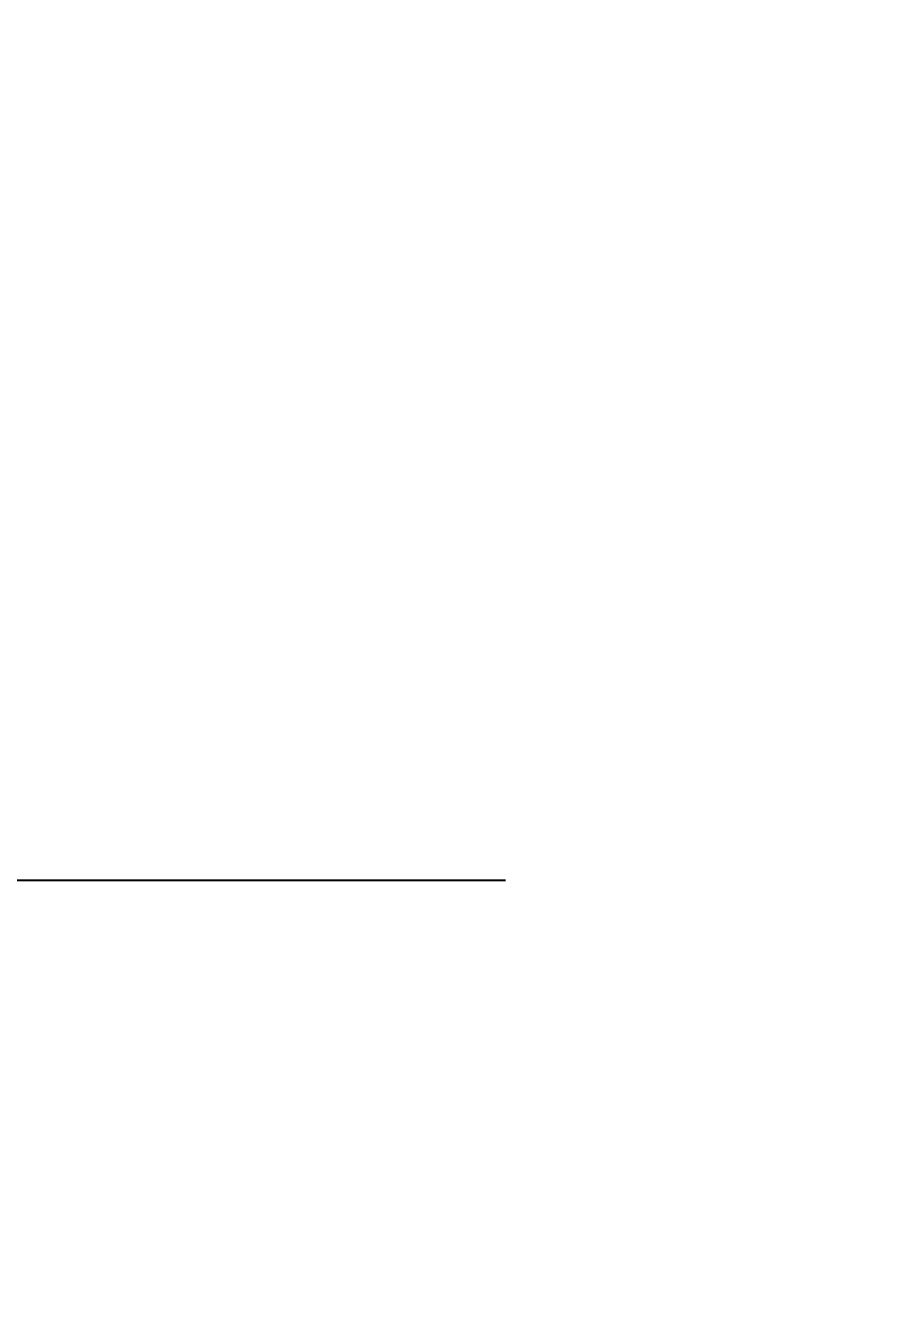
# Model space of a CAD drawing. Extents: x 11992 to 29481, y -6727 to 6811.
# Drawn here: x 24981.0243 to 24981.125, y 1494.1075 to 1494.2567 of the extents above; entities that cross this region are included whole.
import ezdxf

# ---------------------------------------------------------------- set-up
doc = ezdxf.new("R2010")
doc.units = 0
doc.header["$MEASUREMENT"] = 0
doc.layers.get('0').update_dxf_attribs({"color": 8, "linetype": 'CONTINUOUS'})
doc.layers.get('Defpoints').update_dxf_attribs({"color": 8, "linetype": 'CONTINUOUS'})
doc.layers.add('zoylight 4标注', color=9, linetype='CONTINUOUS')
doc.styles.add('CCD-DIM', font='archs.shx', dxfattribs={"width": 0.8})
doc.dimstyles.new('zoylight_DIM_40', dxfattribs={"dimscale": 40, "dimtxt": 1.9, "dimasz": 0.4, "dimexe": 0.5, "dimexo": 0.5, "dimgap": 0.5, "dimtad": 1, "dimdec": 0, "dimrnd": 5, "dimzin": 12, "dimdsep": 46, "dimtxsty": 'CCD-DIM', "dimblk": 'CCD_Dimension_Tick', "dimcen": 0.125, "dimclrd": 44, "dimclre": 44, "dimclrt": 50, "dimadec": 0, "dimazin": 0, "dimtfac": 1, "dimtdec": 0, "dimtmove": 2, "dimatfit": 3, "dimldrblk": 'CCD_Leader_Dot', "dimfxl": 0, "dimtvp": 1, "dimtolj": 1, "dimtzin": 0, "dimarcsym": 0})

# ---------------------------------------------------------------- blocks, each defined once
blk = doc.blocks.new('CCD_Dimension_Tick')
at = {"color": 0, "linetype": 'ByBlock'}
for p, q in [((-1.0905783, 0), (0, 0)), ((0, 0), (1.0905783, 0))]:
    blk.add_line(p, q, dxfattribs=at)
at = {"color": 0, "linetype": 'Continuous', "const_width": 0.6075}
blk.add_lwpolyline([(-0.6103908, -0.6103908), (0.6103908, 0.6103908)], dxfattribs=at)
blk = doc.blocks.new('*D45')
at = {"layer": 'Defpoints', "color": 0, "linetype": 'Continuous'}
for p in [(25047.85664, 1826.35561), (24962.25413, 1126.35561), (25047.85664, 1126.35561)]:
    blk.add_point(p, dxfattribs=at)
at = {"layer": 'zoylight 4标注', "color": 44, "lineweight": -2}
for p, q in [((25027.85664, 1826.35561), (24942.25413, 1826.35561)), ((24962.25413, 1810.35561), (24962.25413, 1142.35561))]:
    blk.add_line(p, q, dxfattribs=at)
at = {"layer": 'zoylight 4标注', "color": 44, "linetype": 'Continuous', "lineweight": -2}
blk.add_line((25027.85664, 1126.35561), (24942.25413, 1126.35561), dxfattribs=at)
at = {"layer": 'zoylight 4标注', "color": 44, "linetype": 'Continuous', "lineweight": -2, "xscale": 16, "yscale": 16, "zscale": 16}
for p, rotation in [((24962.25413, 1826.35561), 90), ((24962.25413, 1126.35561), 270)]:
    blk.add_blockref('CCD_Dimension_Tick', p, dxfattribs=dict(at, rotation=rotation))
at = {"layer": 'zoylight 4标注', "color": 50, "linetype": 'Continuous', "insert": (24904.25413, 1476.35561), "char_height": 76, "attachment_point": 5, "rotation": 90, "style": 'CCD-DIM'}
blk.add_mtext('\\A1;700', dxfattribs=at)
blk = doc.blocks.new('CCD_Leader_Dot')
at = {"color": 0, "linetype": 'ByBlock'}
blk.add_line((-5, 0), (-10, 0), dxfattribs=at)
at = {"color": 0, "linetype": 'ByBlock', "const_width": 5}
blk.add_lwpolyline([(-2.5, 0, 1), (2.5, 0, 1)], format="xyb", close=True, dxfattribs=at)

msp = doc.modelspace()

# ---------------------------------------------------------------- linework, layer by layer
for p, q in [((24981.01401, 1494.15611, -2048.4051), (24981.04357, 1494.15611, -2047.85918)), ((24981.02402, 1494.15611, -2025.21214), (24981.0245, 1494.15611, -2025.291)), ((24981.0245, 1494.15611, -2025.291), (24981.0245, 1494.15611, -2025.37057)), ((24981.0245, 1494.15611, -2025.37057), (24981.02498, 1494.15611, -2025.45092)), ((24981.02498, 1494.15611, -2025.45092), (24981.02545, 1494.15611, -2025.53204)), ((24981.02545, 1494.15611, -2025.53204), (24981.02545, 1494.15611, -2025.614)), ((24981.02545, 1494.15611, -2025.614), (24981.02593, 1494.15611, -2025.69667)), ((24981.02593, 1494.15611, -2025.69667), (24981.02593, 1494.15611, -2025.78018)), ((24981.02593, 1494.15611, -2025.78018), (24981.02593, 1494.15611, -2025.86452)), ((24981.02593, 1494.15611, -2025.86452), (24981.02641, 1494.15611, -2025.96406)), ((24981.02641, 1494.15611, -2025.96406), (24981.02688, 1494.15611, -2026.06074)), ((24981.02688, 1494.15611, -2026.06074), (24981.02688, 1494.15611, -2026.15449)), ((24981.02688, 1494.15611, -2026.15449), (24981.02736, 1494.15611, -2026.24527)), ((24981.02736, 1494.15611, -2026.24527), (24981.02736, 1494.15611, -2026.33307)), ((24981.02736, 1494.15611, -2026.33307), (24981.02784, 1494.15611, -2026.41777)), ((24981.02784, 1494.15611, -2026.41777), (24981.02831, 1494.15611, -2026.49943)), ((24981.02831, 1494.15611, -2026.49943), (24981.02831, 1494.15611, -2026.57793)), ((24981.02831, 1494.15611, -2026.57793), (24981.02879, 1494.15611, -2026.65321)), ((24981.02879, 1494.15611, -2026.65321), (24981.02879, 1494.15611, -2026.72533)), ((24981.02879, 1494.15611, -2026.72533), (24981.02927, 1494.15611, -2026.79417)), ((24981.02927, 1494.15611, -2026.79417), (24981.02974, 1494.15611, -2026.85986)), ((24981.02974, 1494.15611, -2026.85986), (24981.03022, 1494.15611, -2027.14345)), ((24981.03022, 1494.15611, -2027.14345), (24981.03118, 1494.15611, -2027.42419)), ((24981.03118, 1494.15611, -2027.42419), (24981.03165, 1494.15611, -2027.70213)), ((24981.03165, 1494.15611, -2027.70213), (24981.03261, 1494.15611, -2027.97744)), ((24981.03261, 1494.15611, -2027.97744), (24981.03356, 1494.15611, -2028.25013)), ((24981.03356, 1494.15611, -2028.25013), (24981.03451, 1494.15611, -2028.52032)), ((24981.03451, 1494.15611, -2028.52032), (24981.03547, 1494.15611, -2028.78819)), ((24981.03547, 1494.15611, -2028.78819), (24981.03642, 1494.15611, -2029.05378)), ((24981.03642, 1494.15611, -2029.05378), (24981.03737, 1494.15611, -2029.31724)), ((24981.03737, 1494.15611, -2029.31724), (24981.03833, 1494.15611, -2029.5786)), ((24981.03833, 1494.15611, -2029.5786), (24981.0388, 1494.15611, -2029.83806)), ((24981.0388, 1494.15611, -2029.83806), (24981.03976, 1494.15611, -2030.09561)), ((24981.03976, 1494.15611, -2030.09561), (24981.04071, 1494.15611, -2030.33993)), ((24981.04071, 1494.15611, -2030.33993), (24981.04167, 1494.15611, -2030.58056)), ((24981.04167, 1494.15611, -2030.58056), (24981.04262, 1494.15611, -2030.81749)), ((24981.04262, 1494.15611, -2030.81749), (24981.04357, 1494.15611, -2031.05084)), ((24981.04357, 1494.15611, -2031.05084), (24981.04453, 1494.15611, -2031.28073)), ((24981.04357, 1494.15611, -2047.85918), (24981.06503, 1494.15611, -2047.31255)), ((24981.04453, 1494.15611, -2031.28073), (24981.04548, 1494.15611, -2031.50711)), ((24981.04548, 1494.15611, -2031.50711), (24981.04643, 1494.15611, -2031.73015)), ((24981.04643, 1494.15611, -2031.73015), (24981.04739, 1494.15611, -2031.9498)), ((24981.04739, 1494.15611, -2031.9498), (24981.04834, 1494.15611, -2032.16622)), ((24981.04834, 1494.15611, -2032.16622), (24981.0493, 1494.15611, -2032.37937)), ((24981.0493, 1494.15611, -2032.37937), (24981.05025, 1494.15611, -2032.58942)), ((24981.05025, 1494.15611, -2032.58942), (24981.0512, 1494.15611, -2032.7963)), ((24981.0512, 1494.15611, -2032.7963), (24981.05216, 1494.15611, -2032.99789)), ((24981.05216, 1494.15611, -2032.99789), (24981.05311, 1494.15611, -2033.19583)), ((24981.05311, 1494.15611, -2033.19583), (24981.05406, 1494.15611, -2033.3902)), ((24981.05406, 1494.15611, -2033.3902), (24981.05454, 1494.15611, -2033.581)), ((24981.05454, 1494.15611, -2033.581), (24981.05549, 1494.15611, -2033.76828)), ((24981.05549, 1494.15611, -2033.76828), (24981.05597, 1494.15611, -2033.95198)), ((24981.05597, 1494.15611, -2033.95198), (24981.05692, 1494.15611, -2034.13222)), ((24981.05692, 1494.15611, -2034.13222), (24981.05788, 1494.15611, -2034.30901)), ((24981.05788, 1494.15611, -2034.30901), (24981.05835, 1494.15611, -2034.48234)), ((24981.05835, 1494.15611, -2034.48234), (24981.05931, 1494.15611, -2034.65227)), ((24981.05931, 1494.15611, -2034.65227), (24981.06026, 1494.15611, -2034.81887)), ((24981.06026, 1494.15611, -2034.81887), (24981.06122, 1494.15611, -2034.98207)), ((24981.06122, 1494.15611, -2034.98207), (24981.06169, 1494.15611, -2035.14157)), ((24981.06169, 1494.15611, -2035.14157), (24981.06217, 1494.15611, -2035.29749)), ((24981.06217, 1494.15611, -2035.29749), (24981.06265, 1494.15611, -2035.4499)), ((24981.06265, 1494.15611, -2035.4499), (24981.0636, 1494.15611, -2035.5988)), ((24981.0636, 1494.15611, -2035.5988), (24981.06408, 1494.15611, -2035.74411)), ((24981.06408, 1494.15611, -2035.74411), (24981.06503, 1494.15611, -2035.88597)), ((24981.06503, 1494.15611, -2035.88597), (24981.06551, 1494.15611, -2036.02437)), ((24981.06503, 1494.15611, -2047.31255), (24981.07838, 1494.15611, -2046.76514)), ((24981.06551, 1494.15611, -2036.02437), (24981.06646, 1494.15611, -2036.1592)), ((24981.06646, 1494.15611, -2036.1592), (24981.06694, 1494.15611, -2036.29057)), ((24981.06694, 1494.15611, -2036.29057), (24981.06741, 1494.15611, -2036.41848)), ((24981.06741, 1494.15611, -2036.41848), (24981.06837, 1494.15611, -2036.54293)), ((24981.06837, 1494.15611, -2036.54293), (24981.06885, 1494.15611, -2036.66393)), ((24981.06885, 1494.15611, -2036.66393), (24981.06932, 1494.15611, -2036.78159)), ((24981.06932, 1494.15611, -2036.78159), (24981.0698, 1494.15611, -2036.89579)), ((24981.0698, 1494.15611, -2036.89579), (24981.07028, 1494.15611, -2037.00666)), ((24981.07028, 1494.15611, -2037.00666), (24981.07075, 1494.15611, -2037.11401)), ((24981.07075, 1494.15611, -2037.11401), (24981.07123, 1494.15611, -2037.21802)), ((24981.07123, 1494.15611, -2037.21802), (24981.07171, 1494.15611, -2037.31857)), ((24981.07171, 1494.15611, -2037.31857), (24981.07218, 1494.15611, -2037.41573)), ((24981.07218, 1494.15611, -2037.41573), (24981.07266, 1494.15611, -2037.50948)), ((24981.07266, 1494.15611, -2037.50948), (24981.07314, 1494.15611, -2037.59984)), ((24981.07314, 1494.15611, -2037.59984), (24981.07361, 1494.15611, -2037.68681)), ((24981.07361, 1494.15611, -2037.68681), (24981.07409, 1494.15611, -2037.77043)), ((24981.07409, 1494.15611, -2037.77043), (24981.07457, 1494.15611, -2037.85066)), ((24981.07457, 1494.15611, -2037.85066), (24981.07457, 1494.15611, -2037.86324)), ((24981.07457, 1494.15611, -2037.86324), (24981.07457, 1494.15611, -2037.87581)), ((24981.07457, 1494.15611, -2037.87581), (24981.07457, 1494.15611, -2037.88839)), ((24981.07457, 1494.15611, -2037.88839), (24981.07457, 1494.15611, -2037.90091)), ((24981.07457, 1494.15611, -2037.90091), (24981.07457, 1494.15611, -2037.91342)), ((24981.07457, 1494.15611, -2037.91342), (24981.07457, 1494.15611, -2037.926)), ((24981.07457, 1494.15611, -2037.926), (24981.07457, 1494.15611, -2037.93852)), ((24981.07457, 1494.15611, -2037.93852), (24981.07457, 1494.15611, -2037.95109)), ((24981.07457, 1494.15611, -2037.95109), (24981.07457, 1494.15611, -2037.96361)), ((24981.07457, 1494.15611, -2037.96361), (24981.07457, 1494.15611, -2037.97619)), ((24981.07457, 1494.15611, -2037.97619), (24981.07457, 1494.15611, -2037.98876)), ((24981.07457, 1494.15611, -2037.98876), (24981.07457, 1494.15611, -2038.00128)), ((24981.07457, 1494.15611, -2038.00128), (24981.07457, 1494.15611, -2038.01273)), ((24981.07457, 1494.15611, -2038.01273), (24981.07457, 1494.15611, -2038.02411)), ((24981.07457, 1494.15611, -2038.02411), (24981.07457, 1494.15611, -2038.03555)), ((24981.07457, 1494.15611, -2038.03555), (24981.07457, 1494.15611, -2038.04694)), ((24981.07457, 1494.15611, -2038.04694), (24981.07457, 1494.15611, -2038.05838)), ((24981.07457, 1494.15611, -2038.05838), (24981.07457, 1494.15611, -2038.06977)), ((24981.07457, 1494.15611, -2038.06977), (24981.07457, 1494.15611, -2038.08121)), ((24981.07457, 1494.15611, -2038.08121), (24981.07457, 1494.15611, -2038.0926)), ((24981.07457, 1494.15611, -2038.0926), (24981.07457, 1494.15611, -2038.10404)), ((24981.07457, 1494.15611, -2038.10404), (24981.07457, 1494.15611, -2038.11542)), ((24981.07457, 1494.15611, -2038.11542), (24981.07457, 1494.15611, -2038.12687)), ((24981.07457, 1494.15611, -2038.12687), (24981.07457, 1494.15611, -2038.13825)), ((24981.07457, 1494.15611, -2038.13825), (24981.07504, 1494.15611, -2038.14857)), ((24981.07504, 1494.15611, -2038.14857), (24981.07552, 1494.15611, -2038.15888)), ((24981.07552, 1494.15611, -2038.15888), (24981.076, 1494.15611, -2038.16919)), ((24981.076, 1494.15611, -2038.16919), (24981.076, 1494.15611, -2038.17956)), ((24981.076, 1494.15611, -2038.17956), (24981.076, 1494.15611, -2038.18987)), ((24981.076, 1494.15611, -2038.18987), (24981.07647, 1494.15611, -2038.20018)), ((24981.07647, 1494.15611, -2038.20018), (24981.07647, 1494.15611, -2038.21049)), ((24981.07647, 1494.15611, -2038.21049), (24981.07647, 1494.15611, -2038.22081)), ((24981.07647, 1494.15611, -2038.22081), (24981.07647, 1494.15611, -2038.23112)), ((24981.07647, 1494.15611, -2038.23112), (24981.07647, 1494.15611, -2038.24143)), ((24981.07647, 1494.15611, -2038.24143), (24981.07647, 1494.15611, -2038.25174)), ((24981.07647, 1494.15611, -2038.25174), (24981.07647, 1494.15611, -2038.26205)), ((24981.07647, 1494.15611, -2038.26205), (24981.07647, 1494.15611, -2038.27129)), ((24981.07647, 1494.15611, -2038.27129), (24981.07647, 1494.15611, -2038.28047)), ((24981.07647, 1494.15611, -2038.28047), (24981.07647, 1494.15611, -2038.28971)), ((24981.07647, 1494.15611, -2038.28971), (24981.07647, 1494.15611, -2038.29889)), ((24981.07647, 1494.15611, -2038.29889), (24981.07647, 1494.15611, -2038.30813)), ((24981.07647, 1494.15611, -2038.30813), (24981.07647, 1494.15611, -2038.31737)), ((24981.07647, 1494.15611, -2038.31737), (24981.07647, 1494.15611, -2038.32654)), ((24981.07647, 1494.15611, -2038.32654), (24981.07647, 1494.15611, -2038.33572)), ((24981.07647, 1494.15611, -2038.33572), (24981.07647, 1494.15611, -2038.3449)), ((24981.07647, 1494.15611, -2038.3449), (24981.07647, 1494.15611, -2038.35408)), ((24981.07647, 1494.15611, -2038.35408), (24981.07647, 1494.15611, -2038.36326)), ((24981.07647, 1494.15611, -2038.36326), (24981.07647, 1494.15611, -2038.37238)), ((24981.07647, 1494.15611, -2038.37238), (24981.07647, 1494.15611, -2038.38049)), ((24981.07647, 1494.15611, -2038.38049), (24981.07647, 1494.15611, -2038.38865)), ((24981.07647, 1494.15611, -2038.38865), (24981.07647, 1494.15611, -2038.3967)), ((24981.07647, 1494.15611, -2038.3967), (24981.07647, 1494.15611, -2038.40481)), ((24981.07647, 1494.15611, -2038.40481), (24981.07647, 1494.15611, -2038.41291)), ((24981.07647, 1494.15611, -2038.41291), (24981.07647, 1494.15611, -2038.42096)), ((24981.07647, 1494.15611, -2038.42096), (24981.07647, 1494.15611, -2038.42906)), ((24981.07647, 1494.15611, -2038.42906), (24981.07647, 1494.15611, -2038.43717)), ((24981.07647, 1494.15611, -2038.43717), (24981.07647, 1494.15611, -2038.44522)), ((24981.07647, 1494.15611, -2038.44522), (24981.07647, 1494.15611, -2038.45332)), ((24981.07647, 1494.15611, -2038.45332), (24981.07647, 1494.15611, -2038.46143)), ((24981.07647, 1494.15611, -2038.46143), (24981.07647, 1494.15611, -2038.46954)), ((24981.07647, 1494.15611, -2038.46954), (24981.07695, 1494.15611, -2038.50476)), ((24981.07695, 1494.15611, -2038.50476), (24981.07743, 1494.15611, -2038.53999)), ((24981.07743, 1494.15611, -2038.53999), (24981.07791, 1494.15611, -2038.57522)), ((24981.07791, 1494.15611, -2038.57522), (24981.07791, 1494.15611, -2038.61044)), ((24981.07791, 1494.15611, -2038.61044), (24981.07838, 1494.15611, -2038.64567)), ((24981.07838, 1494.15611, -2038.8919), (24981.07838, 1494.15611, -2038.9118)), ((24981.07838, 1494.15611, -2038.9118), (24981.07838, 1494.15611, -2038.93088)), ((24981.07838, 1494.15611, -2038.93088), (24981.07838, 1494.15611, -2038.94906)), ((24981.07838, 1494.15611, -2038.94906), (24981.07838, 1494.15611, -2038.9664)), ((24981.07838, 1494.15611, -2038.9664), (24981.07838, 1494.15611, -2038.98291)), ((24981.07838, 1494.15611, -2038.98291), (24981.07838, 1494.15611, -2038.99853)), ((24981.07838, 1494.15611, -2038.99853), (24981.07838, 1494.15611, -2039.01337)), ((24981.07838, 1494.15611, -2039.01337), (24981.07838, 1494.15611, -2039.02732)), ((24981.07838, 1494.15611, -2039.02732), (24981.07838, 1494.15611, -2039.04043)), ((24981.07838, 1494.15611, -2039.04043), (24981.07838, 1494.15611, -2039.05277)), ((24981.07838, 1494.15611, -2039.05277), (24981.07838, 1494.15611, -2039.06421)), ((24981.07838, 1494.15611, -2039.06421), (24981.07838, 1494.15611, -2039.07476)), ((24981.07838, 1494.15611, -2039.07476), (24981.07886, 1494.15611, -2039.23462)), ((24981.07838, 1494.15611, -2038.64567), (24981.07838, 1494.15611, -2038.68089)), ((24981.07838, 1494.15611, -2038.68089), (24981.07838, 1494.15611, -2038.71606)), ((24981.07838, 1494.15611, -2038.71606), (24981.07838, 1494.15611, -2038.75123)), ((24981.07838, 1494.15611, -2038.75123), (24981.07838, 1494.15611, -2038.78645)), ((24981.07838, 1494.15611, -2038.78645), (24981.07838, 1494.15611, -2038.82162)), ((24981.07838, 1494.15611, -2038.82162), (24981.07838, 1494.15611, -2038.85679)), ((24981.07838, 1494.15611, -2038.85679), (24981.07838, 1494.15611, -2038.8919)), ((24981.07886, 1494.15611, -2039.23462), (24981.07934, 1494.15611, -2039.65847)), ((24981.07934, 1494.15611, -2039.65847), (24981.07981, 1494.15611, -2040.29344)), ((24981.07981, 1494.15611, -2040.29344), (24981.07981, 1494.15611, -2041.08654)), ((24981.07981, 1494.15611, -2041.08654), (24981.08029, 1494.15611, -2041.98472)), ((24981.08029, 1494.15611, -2041.98472), (24981.08029, 1494.15611, -2042.93506)), ((24981.08029, 1494.15611, -2042.93506), (24981.08029, 1494.15611, -2043.88462)), ((24981.08029, 1494.15611, -2043.88462), (24981.08029, 1494.15611, -2044.7803)), ((24981.08029, 1494.15611, -2044.7803), (24981.08029, 1494.15611, -2045.56917)), ((24981.08029, 1494.15611, -2045.56917), (24981.08077, 1494.15611, -2046.19824)), ((24981.08077, 1494.15611, -2046.19824), (24981.08077, 1494.15611, -2046.61452)), ((24981.08077, 1494.15611, -2046.61452), (24981.08077, 1494.15611, -2046.76514))]:
    msp.add_line(p, q)

# ---------------------------------------------------------------- dimensions: what is measured, and where the dimension line sits
at = {"layer": 'zoylight 4标注', "linetype": 'Continuous'}
dim = msp.add_aligned_dim(p1=(25047.85664, 1826.35561), p2=(25047.85664, 1126.35561), distance=-85.60251, dimstyle='zoylight_DIM_40', dxfattribs=at)
dim.commit()
dim.dimension.update_dxf_attribs({"geometry": '*D45', "text_midpoint": (24904.25413, 1476.35561)})

doc.saveas('drawing.dxf')
